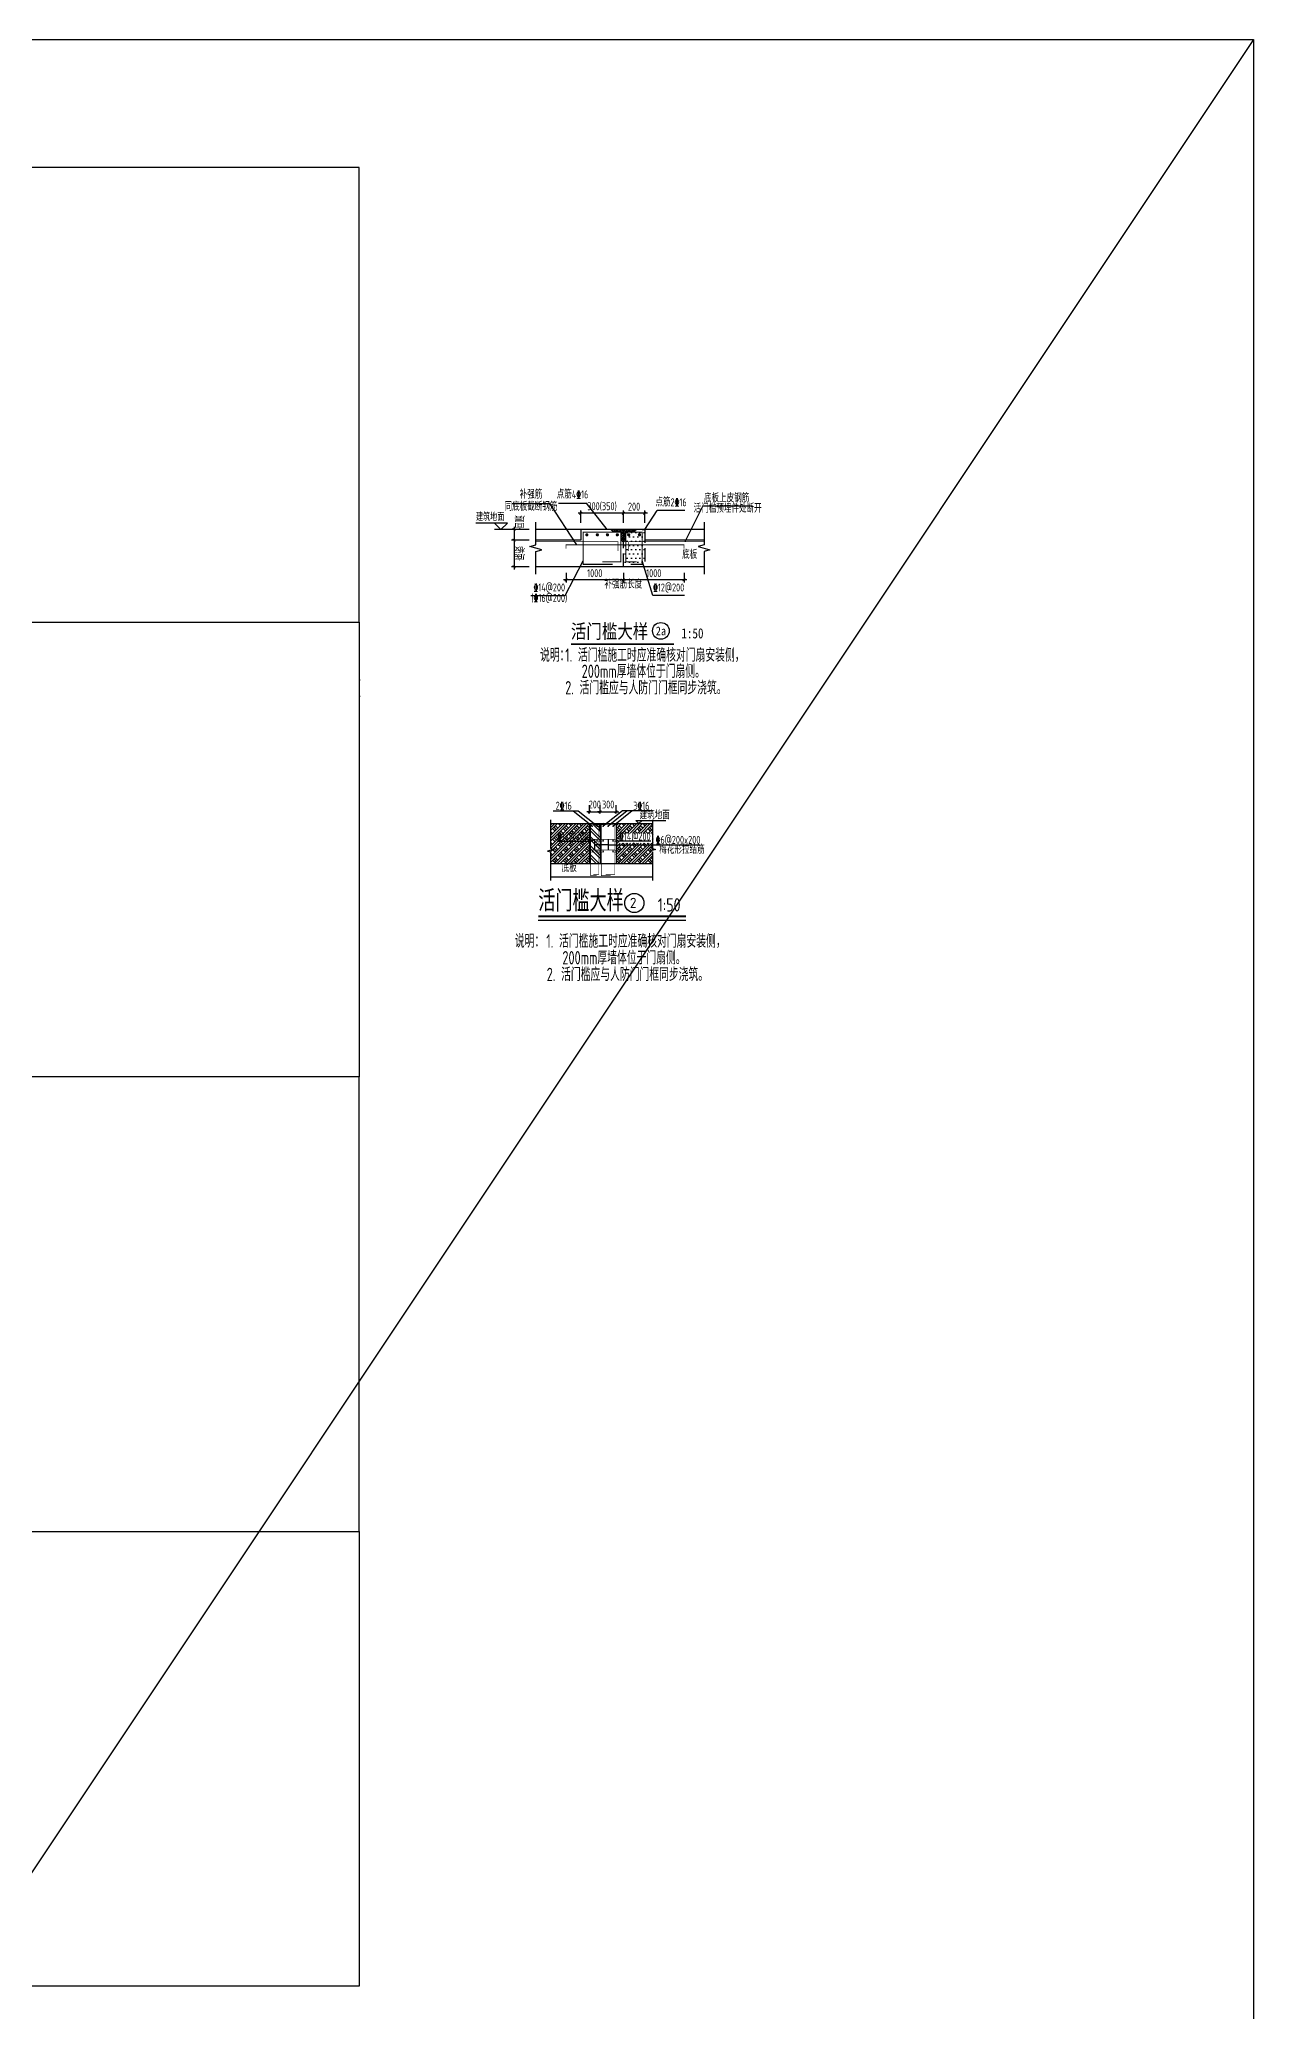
# Model space of a CAD drawing. Extents: x -502255 to 1362592, y -400300 to 332622.
# Drawn here: x 417425 to 440189, y -170935 to -133960 of the extents above; entities that cross this region are included whole.
import ezdxf
from ezdxf.enums import TextEntityAlignment as Align

# ---------------------------------------------------------------- set-up
doc = ezdxf.new("R2010")
doc.units = 0
doc.header["$LTSCALE"] = 1000
doc.header["$MEASUREMENT"] = 0
doc.linetypes.add('DASH', pattern=[0.35, 0.25, -0.1])
for name, color, linetype in [('DETL', 7, 'Continuous'), ('DIM', 3, 'Continuous'), ('DIM_SYMB', 3, 'Continuous'), ('HATCH', 253, 'Continuous'), ('PUB_DIM', 3, 'Continuous'), ('PUB_TEXT', 7, 'Continuous'), ('REIN', 1, 'Continuous'), ('REINL', 1, 'Continuous'), ('RF-QT', 30, 'Continuous'), ('TEXT', 53, 'Continuous'), ('THIN', 7, 'Continuous'), ('WALL', 2, 'Continuous')]:
    doc.layers.add(name, color=color, linetype=linetype)
doc.layers.add('人防细线', color=142, linetype='Continuous', lineweight=18)
doc.styles.add('_TCH_DIM_T3', font='SIMPLEX', dxfattribs={"width": 0.705882, "bigfont": 'GBCBIG'})
doc.styles.get("Standard").update_dxf_attribs({"font": 'tssdeng2.shx', "width": 0.7, "bigfont": '@@hztxt.shx'})
doc.styles.add('TSSD_Dimension', font='tssdeng.shx', dxfattribs={"width": 0.7, "bigfont": 'Tssdchn.shx'})
doc.styles.add('TSSD_Norm', font='tssdeng.shx', dxfattribs={"bigfont": 'hztxt.shx'})
doc.styles.add('TSSD_Rein', font='tssdeng2.shx', dxfattribs={"width": 0.7, "bigfont": 'hztxt.shx'})
doc.styles.add('TYDG_01', font='', dxfattribs={"width": 0.8})
doc.styles.get('TYDG_01').set_extended_font_data('SimSun')
doc.dimstyles.new('_TCH_ARCH&&50', dxfattribs={"dimtxt": 148.75, "dimasz": 50, "dimexe": 125, "dimexo": 150, "dimgap": 63.125, "dimtad": 1, "dimdec": 0, "dimzin": 0, "dimdsep": 46, "dimtxsty": '_TCH_DIM_T3', "dimblk": 'ARCHTICK', "dimcen": 0.09, "dimclrt": 7, "dimazin": 2, "dimtfac": 1, "dimtdec": 0, "dimtix": 1, "dimtmove": 2, "dimatfit": 3, "dimfxl": 1, "dimtolj": 1, "dimtzin": 0, "dimarcsym": 0})
doc.dimstyles.new('TSSD_25_50', dxfattribs={"dimtxt": 150, "dimasz": 50, "dimexe": 50, "dimexo": 125, "dimgap": 50, "dimtad": 1, "dimdec": 0, "dimlfac": 0.5, "dimzin": 0, "dimdsep": 46, "dimtxsty": 'TSSD_Dimension', "dimblk": 'ARCHTICK', "dimblk1": 'ARCHTICK', "dimblk2": 'ARCHTICK', "dimcen": 0, "dimdle": 50, "dimclrt": 7, "dimadec": 0, "dimazin": 0, "dimtfac": 1, "dimtdec": 0, "dimtix": 1, "dimtmove": 2, "dimatfit": 3, "dimfxl": 1, "dimtolj": 1, "dimtzin": 0, "dimarcsym": 0})
doc.dimstyles.new('TSSD_50_50', dxfattribs={"dimtxt": 150, "dimasz": 50, "dimexe": 50, "dimexo": 125, "dimgap": 50, "dimtad": 1, "dimdec": 0, "dimzin": 0, "dimdsep": 46, "dimtxsty": 'Standard', "dimblk": 'ARCHTICK', "dimcen": 0, "dimdle": 50, "dimclrt": 7, "dimadec": 0, "dimazin": 0, "dimtfac": 1, "dimtdec": 0, "dimtix": 1, "dimtmove": 2, "dimatfit": 3, "dimfxl": 1, "dimtolj": 1, "dimtzin": 0, "dimarcsym": 0})
pattern_1 = [(45, (116729.42, -210199.68), (-99.3485, 99.3485), []), (45, (116781.92, -210199.68), (-99.3485, 99.3485), []), (45, (116834.42, -210199.68), (-99.3485, 99.3485), []), (135, (116729.42, -210199.68), (-99.3485, -99.3485), [66.25, -74.25]), (135, (116755.67, -210173.43), (-99.3485, -99.3485), [66.25, -74.25]), (135, (116781.92, -210147.18), (-99.3485, -99.3485), [66.25, -74.25])]

# ---------------------------------------------------------------- blocks, each defined once
blk = doc.blocks.new('MJ-U')
at = {"layer": 'WALL'}
h = blk.add_hatch(dxfattribs=at)
h.set_pattern_fill('ANSI31', color=6, scale=100, style=0)
h.set_pattern_definition([(45, (-873776.461, -21584.63), (-8.83883476, 8.83883476), [])])
h.paths.add_polyline_path([(-117, 0), (0, 0), (0, -118), (-20, -104), (-20, -20), (-100, -20)])
at = {"layer": 'WALL', "color": 6}
blk.add_line((-117, 0), (-100, -20), dxfattribs=at)
at = {"layer": '人防细线', "color": 6}
for p, q in [((-117, 0), (0, 0)), ((-100, -20), (-117, 0)), ((0, 0), (0, -118)), ((-20, -20), (-100, -20)), ((-20, -104), (-20, -20)), ((0, -118), (-20, -104))]:
    blk.add_line(p, q, dxfattribs=at)
blk = doc.blocks.new('_ArchTick')
at = {"color": 0, "linetype": 'ByBlock', "const_width": 0.4}
blk.add_lwpolyline([(-0.5, -0.5), (0.5, 0.5)], dxfattribs=at)
blk = doc.blocks.new('*D1113')
at = {"layer": 'Defpoints', "color": 0, "transparency": 16777216}
for p in [(428374, -142844), (428374, -143148), (428774, -143148)]:
    blk.add_point(p, dxfattribs=at)
at = {"layer": 'DIM', "color": 0, "lineweight": -2, "transparency": 16777216}
for p, q in [((428824, -142844), (428324, -142844)), ((428374, -143023), (428374, -142794)), ((428774, -143023), (428774, -142794))]:
    blk.add_line(p, q, dxfattribs=at)
at = {"layer": 'DIM', "color": 0, "lineweight": -2, "transparency": 16777216, "xscale": 50, "yscale": 50, "zscale": 50, "rotation": 180}
blk.add_blockref('_ArchTick', (428374, -142844), dxfattribs=at)
at = {"layer": 'DIM', "color": 0, "lineweight": -2, "transparency": 16777216, "xscale": 50, "yscale": 50, "zscale": 50}
blk.add_blockref('_ArchTick', (428774, -142844), dxfattribs=at)
at = {"layer": 'DIM', "color": 7, "transparency": 16777216, "insert": (428574, -142719), "char_height": 150, "attachment_point": 5, "style": 'TSSD_Dimension'}
blk.add_mtext('\\A1;200', dxfattribs=at)
blk = doc.blocks.new('*D1114')
at = {"layer": 'Defpoints', "color": 0, "transparency": 16777216}
for p in [(427574, -142844), (427574, -143148), (428374, -143148)]:
    blk.add_point(p, dxfattribs=at)
at = {"layer": 'DIM', "color": 0, "lineweight": -2, "transparency": 16777216}
for p, q in [((428424, -142844), (427524, -142844)), ((427574, -143023), (427574, -142794)), ((428374, -143023), (428374, -142794))]:
    blk.add_line(p, q, dxfattribs=at)
at = {"layer": 'DIM', "color": 0, "lineweight": -2, "transparency": 16777216, "xscale": 50, "yscale": 50, "zscale": 50, "rotation": 180}
blk.add_blockref('_ArchTick', (427574, -142844), dxfattribs=at)
at = {"layer": 'DIM', "color": 0, "lineweight": -2, "transparency": 16777216, "xscale": 50, "yscale": 50, "zscale": 50}
blk.add_blockref('_ArchTick', (428374, -142844), dxfattribs=at)
at = {"layer": 'DIM', "color": 7, "transparency": 16777216, "insert": (427974, -142719), "char_height": 150, "attachment_point": 5, "style": 'TSSD_Dimension'}
blk.add_mtext('\\A1;300(350)', dxfattribs=at)
blk = doc.blocks.new('*D1115')
at = {"layer": 'Defpoints', "color": 0, "transparency": 16777216}
for p in [(426324, -143348), (426732, -143148), (426732, -143348)]:
    blk.add_point(p, dxfattribs=at)
at = {"layer": 'DIM', "color": 0, "lineweight": -2, "transparency": 16777216}
for p, q in [((426607, -143148), (426274, -143148)), ((426607, -143348), (426274, -143348)), ((426324, -143098), (426324, -143398))]:
    blk.add_line(p, q, dxfattribs=at)
at = {"layer": 'DIM', "color": 0, "lineweight": -2, "transparency": 16777216, "xscale": 50, "yscale": 50, "zscale": 50}
for p, rotation in [((426324, -143148), 90), ((426324, -143348), 270)]:
    blk.add_blockref('_ArchTick', p, dxfattribs=dict(at, rotation=rotation))
at = {"layer": 'DIM', "color": 7, "transparency": 16777216, "insert": (426449, -143019), "char_height": 150, "attachment_point": 5, "rotation": 90}
blk.add_mtext('\\A1;面层', dxfattribs=at)
blk = doc.blocks.new('*D1116')
at = {"layer": 'Defpoints', "color": 0, "transparency": 16777216}
for p in [(426732, -143348), (426324, -143848), (426732, -143848)]:
    blk.add_point(p, dxfattribs=at)
at = {"layer": 'DIM', "color": 0, "lineweight": -2, "transparency": 16777216}
for p, q in [((426607, -143348), (426274, -143348)), ((426324, -143298), (426324, -143898)), ((426607, -143848), (426274, -143848))]:
    blk.add_line(p, q, dxfattribs=at)
at = {"layer": 'DIM', "color": 0, "lineweight": -2, "transparency": 16777216, "xscale": 50, "yscale": 50, "zscale": 50}
for p, rotation in [((426324, -143348), 90), ((426324, -143848), 270)]:
    blk.add_blockref('_ArchTick', p, dxfattribs=dict(at, rotation=rotation))
at = {"layer": 'DIM', "color": 7, "transparency": 16777216, "insert": (426451, -143598), "char_height": 150, "attachment_point": 5, "rotation": 90}
blk.add_mtext('\\A1;底板', dxfattribs=at)
blk = doc.blocks.new('*D1117')
at = {"layer": 'Defpoints', "color": 0, "transparency": 16777216}
for p in [(428374, -143836), (428374, -144092), (429511, -143836)]:
    blk.add_point(p, dxfattribs=at)
at = {"layer": 'DIM', "color": 0, "lineweight": -2, "transparency": 16777216}
for p, q in [((429561, -144092), (428324, -144092)), ((428374, -143961), (428374, -144142)), ((429511, -143961), (429511, -144142))]:
    blk.add_line(p, q, dxfattribs=at)
at = {"layer": 'DIM', "color": 0, "lineweight": -2, "transparency": 16777216, "xscale": 50, "yscale": 50, "zscale": 50, "rotation": 180}
blk.add_blockref('_ArchTick', (428374, -144092), dxfattribs=at)
at = {"layer": 'DIM', "color": 0, "lineweight": -2, "transparency": 16777216, "xscale": 50, "yscale": 50, "zscale": 50}
blk.add_blockref('_ArchTick', (429511, -144092), dxfattribs=at)
at = {"layer": 'DIM', "color": 7, "transparency": 16777216, "insert": (428943, -143967), "char_height": 150, "attachment_point": 5, "style": 'TSSD_Dimension'}
blk.add_mtext('\\A1;1000', dxfattribs=at)
blk = doc.blocks.new('*D1118')
at = {"layer": 'Defpoints', "color": 0, "transparency": 16777216}
for p in [(427300, -143836), (427300, -144092), (428374, -143836)]:
    blk.add_point(p, dxfattribs=at)
at = {"layer": 'DIM', "color": 0, "lineweight": -2, "transparency": 16777216}
for p, q in [((428424, -144092), (427250, -144092)), ((427300, -143961), (427300, -144142)), ((428374, -143961), (428374, -144142))]:
    blk.add_line(p, q, dxfattribs=at)
at = {"layer": 'DIM', "color": 0, "lineweight": -2, "transparency": 16777216, "xscale": 50, "yscale": 50, "zscale": 50, "rotation": 180}
blk.add_blockref('_ArchTick', (427300, -144092), dxfattribs=at)
at = {"layer": 'DIM', "color": 0, "lineweight": -2, "transparency": 16777216, "xscale": 50, "yscale": 50, "zscale": 50}
blk.add_blockref('_ArchTick', (428374, -144092), dxfattribs=at)
at = {"layer": 'DIM', "color": 7, "transparency": 16777216, "insert": (427837, -143967), "char_height": 150, "attachment_point": 5, "style": 'TSSD_Dimension'}
blk.add_mtext('\\A1;1000', dxfattribs=at)
blk = doc.blocks.new('*D1170')
at = {"layer": 'Defpoints', "color": 0, "transparency": 16777216}
for p in [(427738, -148624), (427938, -148442), (427938, -148624)]:
    blk.add_point(p, dxfattribs=at)
at = {"layer": 'PUB_DIM', "color": 0, "lineweight": -2, "transparency": 16777216}
for p, q in [((427738, -148442), (427688, -148442)), ((427738, -148474), (427738, -148317)), ((427738, -148442), (427938, -148442)), ((427938, -148474), (427938, -148317)), ((427938, -148442), (427988, -148442))]:
    blk.add_line(p, q, dxfattribs=at)
at = {"layer": 'PUB_DIM', "color": 0, "lineweight": -2, "transparency": 16777216, "xscale": 50, "yscale": 50, "zscale": 50}
blk.add_blockref('_ArchTick', (427738, -148442), dxfattribs=at)
at = {"layer": 'PUB_DIM', "color": 0, "lineweight": -2, "transparency": 16777216, "xscale": 50, "yscale": 50, "zscale": 50, "rotation": 180}
blk.add_blockref('_ArchTick', (427938, -148442), dxfattribs=at)
at = {"layer": 'PUB_DIM', "color": 7, "transparency": 16777216, "insert": (427838, -148304), "char_height": 148.8, "attachment_point": 5, "style": 'TSSD_Rein'}
blk.add_mtext('\\A1;200', dxfattribs=at)
blk = doc.blocks.new('*D1171')
at = {"layer": 'Defpoints', "color": 0, "transparency": 16777216}
for p in [(427938, -148624), (428238, -148442), (428238, -148624)]:
    blk.add_point(p, dxfattribs=at)
at = {"layer": 'PUB_DIM', "color": 0, "lineweight": -2, "transparency": 16777216}
for p, q in [((427938, -148442), (427888, -148442)), ((427938, -148474), (427938, -148317)), ((427938, -148442), (428238, -148442)), ((428238, -148474), (428238, -148317)), ((428238, -148442), (428288, -148442))]:
    blk.add_line(p, q, dxfattribs=at)
at = {"layer": 'PUB_DIM', "color": 0, "lineweight": -2, "transparency": 16777216, "xscale": 50, "yscale": 50, "zscale": 50}
blk.add_blockref('_ArchTick', (427938, -148442), dxfattribs=at)
at = {"layer": 'PUB_DIM', "color": 0, "lineweight": -2, "transparency": 16777216, "xscale": 50, "yscale": 50, "zscale": 50, "rotation": 180}
blk.add_blockref('_ArchTick', (428238, -148442), dxfattribs=at)
at = {"layer": 'PUB_DIM', "color": 7, "transparency": 16777216, "insert": (428088, -148304), "char_height": 148.8, "attachment_point": 5, "style": 'TSSD_Rein'}
blk.add_mtext('\\A1;300', dxfattribs=at)

msp = doc.modelspace()

# ---------------------------------------------------------------- hatches: boundary and pattern name
at = {"layer": 'HATCH'}
h = msp.add_hatch(dxfattribs=at)
h.set_pattern_fill('夯实土壤', color=253, scale=25)
h.set_pattern_definition(pattern_1)
h.paths.add_polyline_path([(427737.5, -149411.7), (427737.5, -148661.7), (427008.8, -148661.7), (427008.8, -149129.2), (427063.8, -149146.7), (426953.8, -149176.7), (427008.8, -149194.2), (427008.8, -149411.7)])
h.paths.add_polyline_path([(427101.7, -148988.5), (427760, -148988.5), (427760, -148806.7), (427101.7, -148806.7)], flags=9)
h = msp.add_hatch(dxfattribs=at)
h.set_pattern_fill('ANSI32', color=253, scale=25, angle=90)
h.set_pattern_definition([(135, (116699.92, -210199.68), (-84.1899, -84.1899), []), (135, (116699.92, -210143.55), (-84.1899, -84.1899), [])])
h.paths.add_polyline_path([(427937.5, -148780.2), (427917.5, -148766.2), (427917.5, -148681.7), (427837.1, -148681.7), (427737.5, -148679.3), (427737.5, -149411.7), (427937.5, -149411.7)])
h = msp.add_hatch(dxfattribs=at)
h.set_pattern_fill('夯实土壤', color=253, scale=25)
h.set_pattern_definition(pattern_1)
h.paths.add_polyline_path([(428919.3, -149411.7), (428919.3, -149194.2), (428864.3, -149176.7), (428974.3, -149146.7), (428919.3, -149129.2), (428919.3, -148661.7), (428237.5, -148661.7), (428237.5, -149411.7)])
h.paths.add_polyline_path([(428299.8, -149028.9), (428933.8, -149028.9), (428933.8, -148847.2), (428299.8, -148847.2)], flags=16)
h.paths.add_polyline_path([(428341, -148850.5), (428712.5, -148850.5), (428712.5, -148838.5), (428341, -148840.9)], flags=16)
at = {"layer": 'TEXT', "linetype": 'Continuous'}
h = msp.add_hatch(dxfattribs=at)
h.set_pattern_fill('DOTS', color=256, scale=50, style=0)
h.set_pattern_definition([(180, (926404.6, 140082.37), (-39.6875, 79.375), [0, -79.375])])
h.paths.add_polyline_path([(428374.4, -143148.4), (428774.4, -143148.4), (428774.4, -143848.4), (428374.4, -143848.4)])

# ---------------------------------------------------------------- linework, layer by layer
msp.add_line((440189, -133959.8), (388167.5, -211992))
for points in [[(388167.5, -133959.8), (440189, -133959.8), (440189, -211992), (388167.5, -211992)], [(423421.1, -136358.9), (409325.1, -136358.9), (409325.1, -144884.1), (423421.1, -144884.1)], [(423421.1, -153409.3), (409325.1, -153409.3), (409325.1, -144884.1), (423421.1, -144884.1)], [(423421.1, -153409.3), (409325.1, -153409.3), (409325.1, -161934.5), (423421.1, -161934.5)], [(423421.1, -170459.7), (409325.1, -170459.7), (409325.1, -161934.5), (423421.1, -161934.5)]]:
    msp.add_lwpolyline(points, close=True)
at = {"layer": 'DETL'}
for p, q in [((427574.4, -143148.4), (426731.9, -143148.4)), ((427574.4, -143348.4), (426731.9, -143348.4)), ((427574.4, -143148.4), (427574.4, -143348.4)), ((429885.7, -143148.4), (427574.4, -143148.4)), ((428374.4, -143148.4), (428374.4, -143348.4)), ((428774.4, -143148.4), (428774.4, -143348.4)), ((429885.7, -143348.4), (428774.4, -143348.4)), ((429885.7, -143848.4), (426731.9, -143848.4)), ((427008.8, -148661.7), (428237.5, -148661.7)), ((427737.5, -148661.7), (427737.5, -149411.7)), ((427937.5, -148661.7), (427937.5, -149411.7)), ((428237.5, -148661.7), (428237.5, -149411.7)), ((428237.5, -148661.7), (428919.3, -148661.7)), ((427008.8, -149411.7), (428237.5, -149411.7)), ((427008.8, -149661.7), (428919.3, -149661.7)), ((428237.5, -149411.7), (428919.3, -149411.7))]:
    msp.add_line(p, q, dxfattribs=at)
at = {"layer": 'DIM_SYMB', "const_width": 35}
for points in [[(427389.9, -145297.8), (429322.1, -145297.8)], [(426778.8, -150400.3), (429545.7, -150400.3)]]:
    msp.add_lwpolyline(points, dxfattribs=at)
at = {"layer": 'DIM_SYMB'}
msp.add_lwpolyline([(426778.8, -150470.3), (429545.7, -150470.3)], dxfattribs=at)
at = {"layer": 'PUB_DIM'}
for p, q in [((426198.9, -143028.4), (425606.4, -143028.4)), ((426078.9, -143148.4), (425958.9, -143028.4)), ((426078.9, -143148.4), (426198.9, -143028.4)), ((426577.1, -143148.4), (425958.9, -143148.4)), ((428666.3, -148661.7), (428606.3, -148601.7)), ((428606.3, -148601.7), (429168.1, -148601.7)), ((428666.3, -148661.7), (428726.3, -148601.7)), ((428417.2, -148661.7), (428726.3, -148661.7))]:
    msp.add_line(p, q, dxfattribs=at)
at = {"layer": 'PUB_TEXT'}
for centre, radius in [((429077.1, -145049.4), 157.5), ((428578.8, -150150.3), 180)]:
    msp.add_circle(centre, radius, dxfattribs=at)
at = {"layer": 'REIN'}
for points, const_width in [([(428170.9, -143800.9), (427621.9, -143800.9), (427621.9, -143195.9), (428326.9, -143195.9), (428326.9, -143753.4), (427980, -143753.4)], 20), ([(428624.4, -143753.4), (428421.9, -143753.4), (428421.9, -143195.9), (428726.9, -143195.9), (428726.9, -143800.9), (428509.4, -143800.9)], 20), ([(427812.5, -149614.2), (427913.8, -149614.2), (427913.8, -148685.5), (427761.3, -148685.5), (427761.3, -149638), (427870.1, -149638)], 10), ([(428039.3, -149614.2), (428213.8, -149614.2), (428213.8, -148685.5), (427961.3, -148685.5), (427961.3, -149638), (428134.7, -149638)], 10)]:
    msp.add_lwpolyline(points, dxfattribs=dict(at, const_width=const_width))
at = {"layer": 'REIN', "ltscale": 0.5}
for points, const_width in [([(427687.3, -143232.3, -1), (427687.3, -143262.3, -1)], 30), ([(427885.7, -143232.3, -1), (427885.7, -143262.3, -1)], 30), ([(428074.4, -143232.3, -1), (428074.4, -143262.3, -1)], 30), ([(428259.8, -143232.3, -1), (428259.8, -143262.3, -1)], 30), ([(428472.8, -143232.3, 1), (428472.8, -143262.3, 1)], 30), ([(428674.4, -143232.3, 1), (428674.4, -143262.3, 1)], 30), ([(427787.5, -148703.7, -1), (427787.5, -148718.7, -1)], 15), ([(427793.2, -148988, 1), (427793.2, -148973, 1)], 15), ([(427879.8, -148988, 1), (427879.8, -148973, 1)], 15), ([(427888.4, -148703.7, -1), (427888.4, -148718.7, -1)], 15), ([(427993.5, -148988, 1), (427993.5, -148973, 1)], 15), ([(427994.8, -148703.7, 1), (427994.8, -148718.7, 1)], 15), ([(428087.5, -148703.7, 1), (428087.5, -148718.7, 1)], 15), ([(428179.8, -148988, 1), (428179.8, -148973, 1)], 15), ([(428181.1, -148703.7, 1), (428181.1, -148718.7, 1)], 15), ([(427793.2, -149188, 1), (427793.2, -149173, 1)], 15), ([(427879.8, -149188, 1), (427879.8, -149173, 1)], 15), ([(427993.5, -149188, 1), (427993.5, -149173, 1)], 15), ([(428179.8, -149188, 1), (428179.8, -149173, 1)], 15)]:
    msp.add_lwpolyline(points, format="xyb", close=True, dxfattribs=dict(at, const_width=const_width))
at = {"layer": 'REIN', "ltscale": 0.5, "const_width": 10}
for points in [[(427808.6, -149003.3), (427767.1, -149003.3, -1), (427767.1, -148958.4), (427906.6, -148958.4, -1), (427906.6, -149003.3), (427865.1, -149003.3)], [(428008.9, -149003.3), (427967.4, -149003.3, -1), (427967.4, -148958.3), (428206.6, -148958.3, -1), (428206.6, -149003.3), (428165.1, -149003.3)]]:
    msp.add_lwpolyline(points, format="xyb", dxfattribs=at)
at = {"layer": 'REIN', "linetype": 'DASH', "ltscale": 0.5, "const_width": 10}
for points in [[(427808.6, -149203.3), (427767.1, -149203.3, -1), (427767.1, -149158.4), (427906.6, -149158.4, -1), (427906.6, -149203.3), (427865.1, -149203.3)], [(428008.9, -149203.3), (427967.4, -149203.3, -1), (427967.4, -149158.3), (428206.6, -149158.3, -1), (428206.6, -149203.3), (428165.1, -149203.3)]]:
    msp.add_lwpolyline(points, format="xyb", dxfattribs=at)
at = {"layer": 'REINL', "const_width": 15}
for points in [[(428272.9, -143553), (428272.9, -143375.9), (426731.9, -143375.9)], [(427299.5, -143509.7), (427299.5, -143434.7), (429510.6, -143434.7), (429510.6, -143509.7)]]:
    msp.add_lwpolyline(points, dxfattribs=at)
at = {"layer": 'REINL', "linetype": 'Continuous', "const_width": 15}
msp.add_lwpolyline([(428471.2, -143553), (428471.2, -143375.9), (429885.7, -143375.9)], dxfattribs=at)
at = {"layer": 'RF-QT'}
for p, q in [((423440.6, -145974.2), (423421.1, -145974.2)), ((423421.1, -146274.2), (423440.6, -146274.2))]:
    msp.add_line(p, q, dxfattribs=at)
at = {"layer": 'TEXT', "ltscale": 100}
for p, q in [((426286.3, -142659.8), (426996.5, -142659.8)), ((427158.9, -142656.1), (427681.2, -142656.1)), ((430792.2, -142713), (429864.6, -142713)), ((429528.7, -142789.6), (429006.4, -142789.6)), ((426636.4, -144385.8), (427284, -144385.8)), ((429521.3, -144386.5), (428923.6, -144386.5)), ((427054.8, -148424), (427528.5, -148424)), ((427435.1, -148424.7), (427795, -148711.9)), ((427528.5, -148424), (427888.4, -148711.2)), ((428354.1, -148424.5), (427994.2, -148711.7)), ((428446.8, -148424.5), (428086.9, -148711.7)), ((428540.3, -148424.5), (428180.5, -148711.7)), ((428918.5, -148424.5), (428354.1, -148424.5)), ((427133.3, -148988.7), (427737.5, -148988.7)), ((428889.2, -148989.1), (428237.5, -148989.1))]:
    msp.add_line(p, q, dxfattribs=at)
at = {"layer": 'TEXT', "linetype": 'Continuous'}
for p, q in [((427498.1, -143434.7), (426996.5, -142659.8)), ((428067.2, -143148.4), (427681.2, -142656.1)), ((429533.5, -143375.9), (429864.6, -142713)), ((428774.4, -143148.4), (429006.4, -142789.6))]:
    msp.add_line(p, q, dxfattribs=at)
at = {"layer": 'TEXT'}
for p, q in [((427284, -144385.8), (427621.9, -143734.3)), ((428923.6, -144386.5), (428726.9, -143734.3)), ((427835.1, -148958.3), (427835.1, -149057)), ((428087, -148958.3), (428087, -149057)), ((427835.1, -149057), (427835.1, -149158.3)), ((428087, -149057), (429807.1, -149057)), ((428087, -149057), (428087, -149158.3))]:
    msp.add_line(p, q, dxfattribs=at)
at = {"layer": 'TEXT', "color": 7}
msp.add_line((428087, -149057), (427835.1, -149057), dxfattribs=at)
at = {"layer": 'TEXT', "linetype": 'DASH'}
msp.add_lwpolyline([(428374.4, -143148.4), (428774.4, -143148.4), (428774.4, -143848.4), (428374.4, -143848.4)], close=True, dxfattribs=at)
at = {"layer": 'THIN'}
for points in [[(426731.9, -143988.4), (426731.9, -143563.4), (426841.9, -143528.4), (426621.9, -143468.4), (426731.9, -143433.4), (426731.9, -143008.4)], [(429885.7, -143008.4), (429885.7, -143433.4), (429775.7, -143468.4), (429995.7, -143528.4), (429885.7, -143563.4), (429885.7, -143988.4)], [(427008.8, -148591.7), (427008.8, -149129.2), (427063.8, -149146.7), (426953.8, -149176.7), (427008.8, -149194.2), (427008.8, -149731.7)], [(428919.3, -148591.7), (428919.3, -149129.2), (428974.3, -149146.7), (428864.3, -149176.7), (428919.3, -149194.2), (428919.3, -149731.7)]]:
    msp.add_lwpolyline(points, dxfattribs=at)

# ---------------------------------------------------------------- block references
at = {"yscale": 2, "zscale": 2}
for xscale in [2, -2]:
    msp.add_blockref('MJ-U', (428374.4, -143148.4), dxfattribs=dict(at, xscale=xscale))
msp.add_blockref('MJ-U', (427937.5, -148661.7))
at = {"xscale": -1}
msp.add_blockref('MJ-U', (427937.5, -148661.7), dxfattribs=at)

# ---------------------------------------------------------------- texts
at = {"layer": 'DETL', "lineweight": 13, "style": 'TSSD_Rein', "width": 0.7}
for s, p in [('说明：', (426810.6, -145627.4)), ('1. 活门槛施工时应准确核对门扇安装侧，', (427282.5, -145627.4)), ('200mm厚墙体位于门扇侧。', (427591.9, -145930.7)), ('2. 活门槛应与人防门门框同步浇筑。', (427282.5, -146239.9)), ('说明：', (426338.5, -150989.4)), ('1. 活门槛施工时应准确核对门扇安装侧，', (426928.4, -150989.4)), ('200mm厚墙体位于门扇侧。', (427230.1, -151301.9)), ('2. 活门槛应与人防门门框同步浇筑。', (426936.6, -151614.4))]:
    msp.add_text(s, height=250, dxfattribs=at).set_placement(p)
at = {"layer": 'PUB_TEXT'}
for s, height, style, width, p in [('建筑地面', 140, 'TSSD_Rein', 0.7, (425610.7, -142986.4)), ('活门槛大样', 265.82, 'TYDG_01', 0.8, (427389.9, -145189.4)), ('1:50', 189.87, 'TYDG_01', 0.8, (429462.1, -145189.4)), ('活门槛大样', 400, 'TSSD_Norm', 0.8, (426778.8, -150310.3)), ('1:50', 250, 'TSSD_Norm', 0.8, (429018.8, -150310.3))]:
    msp.add_text(s, height=height, dxfattribs=dict(at, style=style, width=width)).set_placement(p)
at = {"layer": 'PUB_TEXT', "style": 'TYDG_01', "width": 0.827746}
msp.add_text('2a', height=162.62, dxfattribs=at).set_placement((428980.9, -145130.8), (429173.4, -145130.8), align=Align.FIT)
at = {"layer": 'PUB_TEXT', "style": 'TSSD_Norm'}
msp.add_text('2', height=189.6, dxfattribs=at).set_placement((428496.4, -150243.1))
at = {"layer": 'TEXT', "lineweight": 13, "ltscale": 100, "style": 'TSSD_Rein', "width": 0.7}
for s, p in [('同底板截断钢筋', (426641.4, -142840.9)), ('补强筋', (426641.4, -142613.3)), ('点筋4\x8416', (427420, -142609.7)), ('点筋2\x8416', (429267.5, -142758.2)), ('活门槛预埋件处断开', (430328.4, -142875)), ('底板上皮钢筋', (430309.6, -142681.7)), ('\x8414@200', (426984.6, -144354.5)), ('补强筋长度', (428372.4, -144297.5)), ('\x8412@200', (429222.4, -144355.2)), ('(\x8416@200)', (426984.6, -144552))]:
    msp.add_text(s, height=150, dxfattribs=at).set_placement(p, align=Align.BOTTOM_CENTER)
msp.add_text('底板', height=150, dxfattribs=at).set_placement((429474.6, -143695.7))
at = {"layer": 'TEXT', "ltscale": 100, "style": 'TSSD_Rein', "width": 0.7}
for s, p in [('2\x8416', (427103.4, -148401.3)), ('3\x8416', (428557.2, -148401.3)), ('建筑地面', (428677.3, -148580.7)), ('\x8412@200', (427132, -148969.7)), ('\x8414@200', (428292.3, -148975.5)), ('\x846@200x200', (428978.1, -149041.3)), ('梅花形拉结筋', (429047, -149225.6))]:
    msp.add_text(s, height=150, dxfattribs=at).set_placement(p)
msp.add_text('底板', height=150, dxfattribs=at).set_placement((427358.4, -149613), align=Align.BOTTOM_CENTER)

# ---------------------------------------------------------------- dimensions: what is measured, and where the dimension line sits
at = {"layer": 'DIM'}
for base, p1, p2, text, picture, middle in [((427574.4, -142843.8), (428374.4, -143148.4), (427574.4, -143148.4), '300(350)', '*D1114', (427974.4, -142718.8)), ((427299.5, -144091.9), (428374.4, -143835.9), (427299.5, -143835.9), '1000', '*D1118', (427837, -143966.9)), ((428374.4, -144091.9), (429510.6, -143835.9), (428374.4, -143835.9), '1000', '*D1117', (428942.5, -143966.9))]:
    dim = msp.add_linear_dim(base=base, p1=p1, p2=p2, angle=180, text=text, dimstyle='TSSD_25_50', dxfattribs=at)
    dim.commit()
    dim.dimension.update_dxf_attribs({"geometry": picture, "text_midpoint": middle})
dim = msp.add_linear_dim(base=(428374.4, -142843.8), p1=(428774.4, -143148.4), p2=(428374.4, -143148.4), angle=180, dimstyle='TSSD_25_50', dxfattribs=at)
dim.commit()
dim.dimension.update_dxf_attribs({"geometry": '*D1113', "text_midpoint": (428574.4, -142718.8)})
for base, p1, p2, text, picture, middle in [((426324.1, -143348.4), (426731.9, -143148.4), (426731.9, -143348.4), '面层', '*D1115', (426449.1, -143019.3)), ((426324.1, -143848.4), (426731.9, -143348.4), (426731.9, -143848.4), '底板', '*D1116', (426450.6, -143598.4))]:
    dim = msp.add_linear_dim(base=base, p1=p1, p2=p2, angle=90, text=text, dimstyle='TSSD_50_50', dxfattribs=at)
    dim.commit()
    dim.dimension.update_dxf_attribs({"geometry": picture, "text_midpoint": middle, "dimtype": 160})
at = {"layer": 'PUB_DIM'}
for base, p1, p2, picture, middle in [((427937.5, -148441.6), (427737.5, -148624.4), (427937.5, -148624.4), '*D1170', (427837.5, -148304.1)), ((428237.5, -148441.6), (427937.5, -148624.4), (428237.5, -148624.4), '*D1171', (428087.5, -148304.1))]:
    dim = msp.add_linear_dim(base=base, p1=p1, p2=p2, dimstyle='_TCH_ARCH&&50', override={"dimtxsty": 'TSSD_Rein'}, dxfattribs=at)
    dim.commit()
    dim.dimension.update_dxf_attribs({"geometry": picture, "text_midpoint": middle})

doc.saveas('drawing.dxf')
